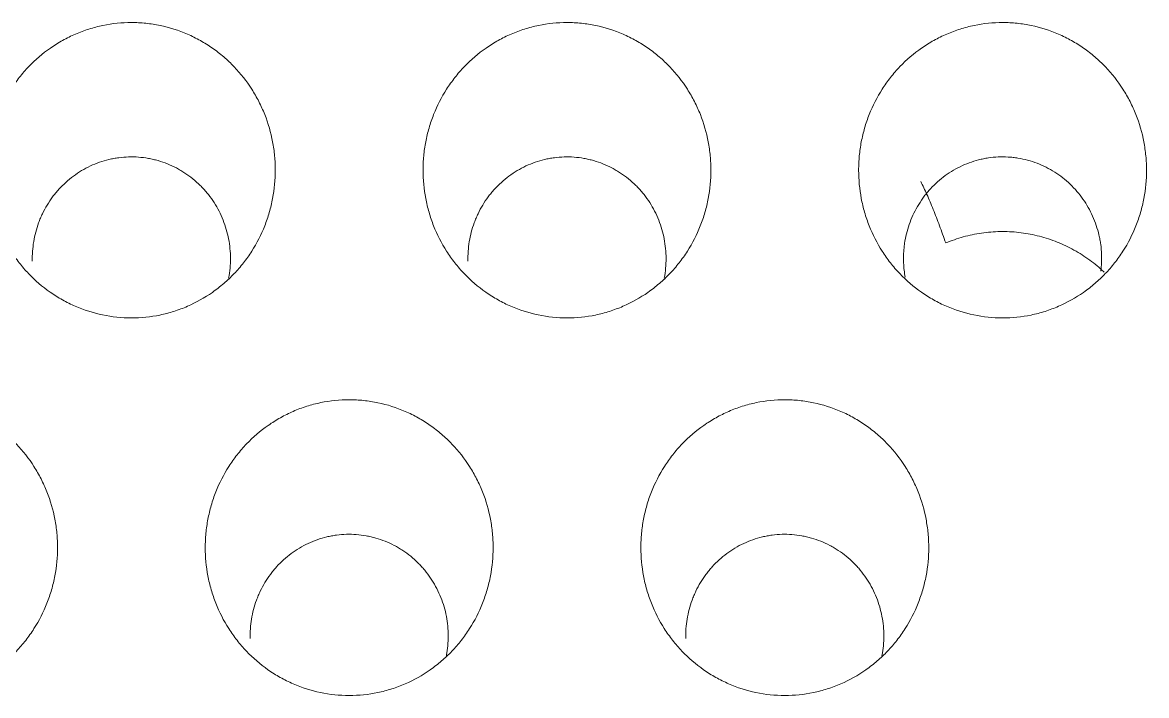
# Model space of a CAD drawing. Header units: inches. Extents: x 3778 to 56227, y -16914 to 35091.
# Drawn here: x 42867.02 to 42874.73, y -12653.51 to -12648.89 of the extents above; entities that cross this region are included whole.
import ezdxf

# ---------------------------------------------------------------- set-up
doc = ezdxf.new("R2010")
doc.units = ezdxf.units.IN
doc.header["$LTSCALE"] = 100
doc.header["$MEASUREMENT"] = 0
doc.layers.add('2-con', color=2, linetype='Continuous')
doc.layers.add('mark-B', color=2, linetype='Continuous', lineweight=20)

# ---------------------------------------------------------------- blocks, each defined once
blk = doc.blocks.new('무풍1WAY 대형')
at = {"layer": 'mark-B'}
for points, knots in [([(-188.2031, -425.4454), (-188.2696, -425.4454), (-188.3349, -425.4522), (-188.4312, -425.4723), (-188.463, -425.4806), (-188.5103, -425.4956), (-188.5261, -425.5011), (-188.557, -425.5127), (-188.5723, -425.5189), (-188.6477, -425.5516), (-188.7048, -425.5835), (-188.7856, -425.6401), (-188.8118, -425.6605), (-188.8617, -425.7033), (-188.9091, -425.7483), (-188.9518, -425.7976), (-188.982, -425.8362), (-188.9918, -425.8493), (-189.0108, -425.8761), (-189.02, -425.8898), (-189.0642, -425.9591), (-189.0937, -426.0171), (-189.1296, -426.1077), (-189.1401, -426.1386), (-189.1538, -426.1857), (-189.158, -426.2016), (-189.1656, -426.2335), (-189.1691, -426.2495), (-189.1842, -426.3295), (-189.1903, -426.394), (-189.1903, -426.4753), (-189.1899, -426.4916), (-189.1884, -426.5242), (-189.1872, -426.5406), (-189.1826, -426.5896), (-189.178, -426.6218), (-189.1598, -426.7175), (-189.1418, -426.7797), (-189.1057, -426.8709), (-189.0921, -426.901), (-189.0624, -426.9592), (-189.0462, -426.9874), (-188.9937, -427.0696), (-188.9536, -427.1209), (-188.8967, -427.1805), (-188.885, -427.1922), (-188.8612, -427.2148), (-188.8247, -427.2477), (-188.7603, -427.2977), (-188.7049, -427.3325), (-188.6619, -427.3566), (-188.6473, -427.3643), (-188.6177, -427.3791), (-188.6026, -427.386), (-188.527, -427.4189), (-188.4646, -427.4387), (-188.3682, -427.4589), (-188.3356, -427.464), (-188.2694, -427.4709), (-188.2365, -427.4726), (-188.1379, -427.4726), (-188.0727, -427.466), (-187.9916, -427.4492), (-187.9754, -427.4454), (-187.9434, -427.4371), (-187.8958, -427.4233), (-187.8191, -427.3946), (-187.7603, -427.3656), (-187.7028, -427.3335), (-187.6746, -427.3158), (-187.5937, -427.2593), (-187.5442, -427.2168), (-187.4876, -427.1577), (-187.4766, -427.1456), (-187.455, -427.1208), (-187.4445, -427.108), (-187.414, -427.0692), (-187.3951, -427.0425), (-187.3425, -426.9602), (-187.3129, -426.9022), (-187.2826, -426.826), (-187.2769, -426.8106), (-187.2663, -426.7796), (-187.2516, -426.7329), (-187.2327, -426.6539), (-187.2236, -426.5897), (-187.2189, -426.5411), (-187.2178, -426.5248), (-187.2162, -426.4921), (-187.2159, -426.4757), (-187.2158, -426.3938), (-187.222, -426.3293), (-187.2401, -426.2337), (-187.2476, -426.2021), (-187.2612, -426.1549), (-187.2662, -426.1392), (-187.2768, -426.1082), (-187.2825, -426.0928), (-187.3125, -426.017), (-187.3419, -425.9592), (-187.3945, -425.8767), (-187.4133, -425.85), (-187.454, -425.798), (-187.4755, -425.7732), (-187.5431, -425.7024), (-187.5924, -425.6598), (-187.6597, -425.6127), (-187.6734, -425.6035), (-187.7014, -425.5859), (-187.7157, -425.5774), (-187.7588, -425.5533), (-187.7881, -425.5387), (-187.8781, -425.4996), (-187.9406, -425.4795), (-188.0707, -425.4522), (-188.1366, -425.4454), (-188.2031, -425.4454)], [0, 0, 0, 0, 0.03125, 0.03125, 0.046875, 0.046875, 0.054687, 0.054687, 0.0625, 0.0625, 0.09375, 0.09375, 0.109375, 0.109375, 0.125, 0.140625, 0.140625, 0.148437, 0.148437, 0.15625, 0.15625, 0.1875, 0.1875, 0.203125, 0.203125, 0.210937, 0.210937, 0.21875, 0.21875, 0.25, 0.25, 0.257813, 0.257813, 0.265625, 0.265625, 0.28125, 0.28125, 0.3125, 0.3125, 0.328125, 0.328125, 0.34375, 0.34375, 0.375, 0.375, 0.382813, 0.382813, 0.390625, 0.40625, 0.421875, 0.421875, 0.429688, 0.429688, 0.4375, 0.4375, 0.46875, 0.46875, 0.484375, 0.484375, 0.5, 0.5, 0.53125, 0.53125, 0.539062, 0.539062, 0.546875, 0.5625, 0.578125, 0.578125, 0.59375, 0.59375, 0.625, 0.625, 0.632812, 0.632812, 0.640625, 0.640625, 0.65625, 0.65625, 0.6875, 0.6875, 0.695312, 0.695312, 0.703125, 0.71875, 0.734375, 0.734375, 0.742187, 0.742187, 0.75, 0.75, 0.78125, 0.78125, 0.796875, 0.796875, 0.804687, 0.804687, 0.8125, 0.8125, 0.84375, 0.84375, 0.859375, 0.859375, 0.875, 0.875, 0.90625, 0.90625, 0.914063, 0.914063, 0.921875, 0.921875, 0.9375, 0.9375, 0.96875, 0.96875, 1, 1, 1, 1]), ([(-185.2155, -425.4454), (-185.282, -425.4454), (-185.3474, -425.4522), (-185.4437, -425.4723), (-185.4755, -425.4806), (-185.5228, -425.4956), (-185.5385, -425.5011), (-185.5695, -425.5127), (-185.5848, -425.5189), (-185.6601, -425.5516), (-185.7172, -425.5835), (-185.7981, -425.6401), (-185.8243, -425.6605), (-185.8741, -425.7033), (-185.9215, -425.7483), (-185.9642, -425.7976), (-185.9945, -425.8362), (-186.0042, -425.8493), (-186.0232, -425.8761), (-186.0324, -425.8898), (-186.0767, -425.9591), (-186.1062, -426.0171), (-186.142, -426.1077), (-186.1526, -426.1386), (-186.1663, -426.1857), (-186.1705, -426.2016), (-186.1781, -426.2335), (-186.1815, -426.2495), (-186.1967, -426.3295), (-186.2027, -426.394), (-186.2027, -426.4753), (-186.2024, -426.4916), (-186.2008, -426.5242), (-186.1997, -426.5406), (-186.1951, -426.5896), (-186.1905, -426.6218), (-186.1722, -426.7175), (-186.1542, -426.7797), (-186.1182, -426.8709), (-186.1046, -426.901), (-186.0748, -426.9592), (-186.0586, -426.9874), (-186.0062, -427.0696), (-185.9661, -427.1209), (-185.9092, -427.1805), (-185.8975, -427.1922), (-185.8736, -427.2148), (-185.8371, -427.2477), (-185.7727, -427.2977), (-185.7174, -427.3325), (-185.6744, -427.3566), (-185.6598, -427.3643), (-185.6301, -427.3791), (-185.6151, -427.386), (-185.5394, -427.4189), (-185.477, -427.4387), (-185.3806, -427.4589), (-185.348, -427.464), (-185.2819, -427.4709), (-185.2489, -427.4726), (-185.1504, -427.4726), (-185.0851, -427.466), (-185.0041, -427.4492), (-184.9879, -427.4454), (-184.9558, -427.4371), (-184.9083, -427.4233), (-184.8315, -427.3946), (-184.7727, -427.3656), (-184.7153, -427.3335), (-184.6871, -427.3158), (-184.6061, -427.2593), (-184.5566, -427.2168), (-184.5001, -427.1577), (-184.489, -427.1456), (-184.4675, -427.1208), (-184.4569, -427.108), (-184.4265, -427.0692), (-184.4076, -427.0425), (-184.355, -426.9602), (-184.3253, -426.9022), (-184.2951, -426.826), (-184.2894, -426.8106), (-184.2788, -426.7796), (-184.264, -426.7329), (-184.2452, -426.6539), (-184.236, -426.5897), (-184.2314, -426.5411), (-184.2302, -426.5248), (-184.2287, -426.4921), (-184.2283, -426.4757), (-184.2283, -426.3938), (-184.2344, -426.3293), (-184.2525, -426.2337), (-184.2601, -426.2021), (-184.2737, -426.1549), (-184.2786, -426.1392), (-184.2892, -426.1082), (-184.2949, -426.0928), (-184.3249, -426.017), (-184.3544, -425.9592), (-184.4069, -425.8767), (-184.4258, -425.85), (-184.4665, -425.798), (-184.4879, -425.7732), (-184.5555, -425.7024), (-184.6049, -425.6598), (-184.6721, -425.6127), (-184.6859, -425.6035), (-184.7139, -425.5859), (-184.7281, -425.5774), (-184.7712, -425.5533), (-184.8006, -425.5387), (-184.8906, -425.4996), (-184.9531, -425.4795), (-185.0832, -425.4522), (-185.149, -425.4454), (-185.2155, -425.4454)], [0, 0, 0, 0, 0.03125, 0.03125, 0.046875, 0.046875, 0.054687, 0.054687, 0.0625, 0.0625, 0.09375, 0.09375, 0.109375, 0.109375, 0.125, 0.140625, 0.140625, 0.148437, 0.148437, 0.15625, 0.15625, 0.1875, 0.1875, 0.203125, 0.203125, 0.210937, 0.210937, 0.21875, 0.21875, 0.25, 0.25, 0.257812, 0.257812, 0.265625, 0.265625, 0.28125, 0.28125, 0.3125, 0.3125, 0.328125, 0.328125, 0.34375, 0.34375, 0.375, 0.375, 0.382812, 0.382812, 0.390625, 0.40625, 0.421875, 0.421875, 0.429687, 0.429687, 0.4375, 0.4375, 0.46875, 0.46875, 0.484375, 0.484375, 0.5, 0.5, 0.53125, 0.53125, 0.539062, 0.539062, 0.546875, 0.5625, 0.578125, 0.578125, 0.59375, 0.59375, 0.625, 0.625, 0.632812, 0.632812, 0.640625, 0.640625, 0.65625, 0.65625, 0.6875, 0.6875, 0.695312, 0.695312, 0.703125, 0.71875, 0.734375, 0.734375, 0.742187, 0.742187, 0.75, 0.75, 0.78125, 0.78125, 0.796875, 0.796875, 0.804687, 0.804687, 0.8125, 0.8125, 0.84375, 0.84375, 0.859375, 0.859375, 0.875, 0.875, 0.90625, 0.90625, 0.914062, 0.914062, 0.921875, 0.921875, 0.9375, 0.9375, 0.96875, 0.96875, 1, 1, 1, 1]), ([(-182.228, -425.4454), (-182.2945, -425.4454), (-182.3598, -425.4522), (-182.4561, -425.4723), (-182.4879, -425.4806), (-182.5352, -425.4956), (-182.551, -425.5011), (-182.5819, -425.5127), (-182.5972, -425.5189), (-182.6726, -425.5516), (-182.7297, -425.5835), (-182.8105, -425.6401), (-182.8368, -425.6605), (-182.8866, -425.7033), (-182.934, -425.7483), (-182.9767, -425.7976), (-183.0069, -425.8362), (-183.0167, -425.8493), (-183.0357, -425.8761), (-183.0449, -425.8898), (-183.0891, -425.9591), (-183.1186, -426.0171), (-183.1545, -426.1077), (-183.165, -426.1386), (-183.1787, -426.1857), (-183.1829, -426.2016), (-183.1905, -426.2335), (-183.194, -426.2495), (-183.2091, -426.3295), (-183.2152, -426.394), (-183.2152, -426.4753), (-183.2148, -426.4916), (-183.2133, -426.5242), (-183.2121, -426.5406), (-183.2075, -426.5896), (-183.2029, -426.6218), (-183.1847, -426.7175), (-183.1667, -426.7797), (-183.1306, -426.8709), (-183.117, -426.901), (-183.0873, -426.9592), (-183.0711, -426.9874), (-183.0187, -427.0696), (-182.9786, -427.1209), (-182.9216, -427.1805), (-182.9099, -427.1922), (-182.8861, -427.2148), (-182.8496, -427.2477), (-182.7852, -427.2977), (-182.7298, -427.3325), (-182.6868, -427.3566), (-182.6723, -427.3643), (-182.6426, -427.3791), (-182.6275, -427.386), (-182.5519, -427.4189), (-182.4895, -427.4387), (-182.3931, -427.4589), (-182.3605, -427.464), (-182.2943, -427.4709), (-182.2614, -427.4726), (-182.1628, -427.4726), (-182.0976, -427.466), (-182.0165, -427.4492), (-182.0003, -427.4454), (-181.9683, -427.4371), (-181.9207, -427.4233), (-181.844, -427.3946), (-181.7852, -427.3656), (-181.7277, -427.3335), (-181.6995, -427.3158), (-181.6186, -427.2593), (-181.5691, -427.2168), (-181.5125, -427.1577), (-181.5015, -427.1456), (-181.4799, -427.1208), (-181.4694, -427.108), (-181.4389, -427.0692), (-181.42, -427.0425), (-181.3674, -426.9602), (-181.3378, -426.9022), (-181.3075, -426.826), (-181.3018, -426.8106), (-181.2912, -426.7796), (-181.2765, -426.7329), (-181.2576, -426.6539), (-181.2485, -426.5897), (-181.2439, -426.5411), (-181.2427, -426.5248), (-181.2411, -426.4921), (-181.2408, -426.4757), (-181.2407, -426.3938), (-181.2469, -426.3293), (-181.265, -426.2337), (-181.2725, -426.2021), (-181.2861, -426.1549), (-181.2911, -426.1392), (-181.3017, -426.1082), (-181.3074, -426.0928), (-181.3374, -426.017), (-181.3669, -425.9592), (-181.4194, -425.8767), (-181.4382, -425.85), (-181.4789, -425.798), (-181.5004, -425.7732), (-181.568, -425.7024), (-181.6173, -425.6598), (-181.6846, -425.6127), (-181.6983, -425.6035), (-181.7263, -425.5859), (-181.7406, -425.5774), (-181.7837, -425.5533), (-181.813, -425.5387), (-181.903, -425.4996), (-181.9655, -425.4795), (-182.0956, -425.4522), (-182.1615, -425.4454), (-182.228, -425.4454)], [0, 0, 0, 0, 0.03125, 0.03125, 0.046875, 0.046875, 0.054688, 0.054688, 0.0625, 0.0625, 0.09375, 0.09375, 0.109375, 0.109375, 0.125, 0.140625, 0.140625, 0.148438, 0.148438, 0.15625, 0.15625, 0.1875, 0.1875, 0.203125, 0.203125, 0.210938, 0.210938, 0.21875, 0.21875, 0.25, 0.25, 0.257813, 0.257813, 0.265625, 0.265625, 0.28125, 0.28125, 0.3125, 0.3125, 0.328125, 0.328125, 0.34375, 0.34375, 0.375, 0.375, 0.382813, 0.382813, 0.390625, 0.40625, 0.421875, 0.421875, 0.429688, 0.429688, 0.4375, 0.4375, 0.46875, 0.46875, 0.484375, 0.484375, 0.5, 0.5, 0.53125, 0.53125, 0.539063, 0.539063, 0.546875, 0.5625, 0.578125, 0.578125, 0.59375, 0.59375, 0.625, 0.625, 0.632813, 0.632813, 0.640625, 0.640625, 0.65625, 0.65625, 0.6875, 0.6875, 0.695313, 0.695313, 0.703125, 0.71875, 0.734375, 0.734375, 0.742188, 0.742188, 0.75, 0.75, 0.78125, 0.78125, 0.796875, 0.796875, 0.804688, 0.804688, 0.8125, 0.8125, 0.84375, 0.84375, 0.859375, 0.859375, 0.875, 0.875, 0.90625, 0.90625, 0.914063, 0.914063, 0.921875, 0.921875, 0.9375, 0.9375, 0.96875, 0.96875, 1, 1, 1, 1]), ([(-188.8696, -425.7179), (-188.8709, -425.7243), (-188.872, -425.7307), (-188.8803, -425.7812), (-188.8834, -425.8257), (-188.8817, -425.8931), (-188.88, -425.9158), (-188.8747, -425.9604), (-188.871, -425.9824), (-188.8568, -426.0479), (-188.8433, -426.0906), (-188.8078, -426.174), (-188.7864, -426.2133), (-188.7487, -426.2691), (-188.7353, -426.2871), (-188.7136, -426.3132), (-188.7062, -426.3218), (-188.6909, -426.3385), (-188.683, -426.3467), (-188.643, -426.3864), (-188.6081, -426.4148), (-188.5609, -426.4459), (-188.5513, -426.4519), (-188.5317, -426.4635), (-188.5217, -426.469), (-188.4915, -426.4848), (-188.4505, -426.5037), (-188.3971, -426.522), (-188.3642, -426.5306), (-188.3421, -426.5357), (-188.3308, -426.538), (-188.2746, -426.5481), (-188.2295, -426.5514), (-188.1618, -426.5495), (-188.1392, -426.5477), (-188.1053, -426.5432), (-188.0939, -426.5414), (-188.0716, -426.5373), (-188.0605, -426.5349), (-188.0054, -426.5218), (-187.9629, -426.507), (-187.9013, -426.4783), (-187.8811, -426.4675), (-187.8422, -426.4443), (-187.8234, -426.4318), (-187.7693, -426.3917), (-187.736, -426.3615), (-187.6979, -426.3194), (-187.6905, -426.3108), (-187.6762, -426.2934), (-187.6693, -426.2845), (-187.6492, -426.2574), (-187.6243, -426.2203), (-187.5978, -426.171), (-187.5839, -426.1403), (-187.5752, -426.1195), (-187.571, -426.1089), (-187.5516, -426.056), (-187.5292, -425.9699), (-187.5228, -425.8809), (-187.5239, -425.8357)], [0, 0, 0, 0, 0.008485, 0.008485, 0.06681, 0.06681, 0.095972, 0.095972, 0.125134, 0.125134, 0.183458, 0.183458, 0.241783, 0.241783, 0.270945, 0.270945, 0.285526, 0.285526, 0.300107, 0.300107, 0.358432, 0.358432, 0.373013, 0.373013, 0.387594, 0.387594, 0.416756, 0.445918, 0.460499, 0.460499, 0.47508, 0.47508, 0.533405, 0.533405, 0.562567, 0.562567, 0.577148, 0.577148, 0.591729, 0.591729, 0.650054, 0.650054, 0.679216, 0.679216, 0.708378, 0.708378, 0.766702, 0.766702, 0.781283, 0.781283, 0.795865, 0.795865, 0.825027, 0.854189, 0.86877, 0.86877, 0.883351, 0.883351, 0.941676, 1, 1, 1, 1]), ([(-185.8821, -425.7179), (-185.8833, -425.7243), (-185.8845, -425.7307), (-185.8927, -425.7812), (-185.8958, -425.8257), (-185.8941, -425.8931), (-185.8925, -425.9158), (-185.8871, -425.9604), (-185.8834, -425.9824), (-185.8693, -426.0479), (-185.8558, -426.0906), (-185.8203, -426.174), (-185.7988, -426.2133), (-185.7612, -426.2691), (-185.7477, -426.2871), (-185.7261, -426.3132), (-185.7186, -426.3218), (-185.7033, -426.3385), (-185.6955, -426.3467), (-185.6554, -426.3864), (-185.6206, -426.4148), (-185.5734, -426.4459), (-185.5637, -426.4519), (-185.5441, -426.4635), (-185.5342, -426.469), (-185.504, -426.4848), (-185.4629, -426.5037), (-185.4096, -426.522), (-185.3767, -426.5306), (-185.3545, -426.5357), (-185.3433, -426.538), (-185.2871, -426.5481), (-185.242, -426.5514), (-185.1743, -426.5495), (-185.1517, -426.5477), (-185.1177, -426.5432), (-185.1064, -426.5414), (-185.084, -426.5373), (-185.0729, -426.5349), (-185.0179, -426.5218), (-184.9754, -426.507), (-184.9138, -426.4783), (-184.8935, -426.4675), (-184.8546, -426.4443), (-184.8359, -426.4318), (-184.7818, -426.3917), (-184.7485, -426.3615), (-184.7104, -426.3194), (-184.703, -426.3108), (-184.6886, -426.2934), (-184.6817, -426.2845), (-184.6616, -426.2574), (-184.6368, -426.2203), (-184.6102, -426.171), (-184.5964, -426.1403), (-184.5876, -426.1195), (-184.5835, -426.1089), (-184.5641, -426.056), (-184.5416, -425.9699), (-184.5352, -425.8809), (-184.5363, -425.8357)], [0, 0, 0, 0, 0.008485, 0.008485, 0.06681, 0.06681, 0.095972, 0.095972, 0.125134, 0.125134, 0.183458, 0.183458, 0.241783, 0.241783, 0.270945, 0.270945, 0.285526, 0.285526, 0.300107, 0.300107, 0.358432, 0.358432, 0.373013, 0.373013, 0.387594, 0.387594, 0.416756, 0.445918, 0.460499, 0.460499, 0.47508, 0.47508, 0.533405, 0.533405, 0.562567, 0.562567, 0.577148, 0.577148, 0.591729, 0.591729, 0.650054, 0.650054, 0.679216, 0.679216, 0.708378, 0.708378, 0.766702, 0.766702, 0.781283, 0.781283, 0.795865, 0.795865, 0.825027, 0.854189, 0.86877, 0.86877, 0.883351, 0.883351, 0.941676, 1, 1, 1, 1]), ([(-189.6968, -428.0332), (-189.7633, -428.0332), (-189.8286, -428.04), (-189.9249, -428.06), (-189.9567, -428.0683), (-190.004, -428.0833), (-190.0197, -428.0888), (-190.0507, -428.1003), (-190.066, -428.1065), (-190.1413, -428.1392), (-190.1984, -428.1711), (-190.2792, -428.2275), (-190.3055, -428.2479), (-190.3553, -428.2907), (-190.4027, -428.3357), (-190.4454, -428.3849), (-190.4757, -428.4234), (-190.4854, -428.4365), (-190.5044, -428.4633), (-190.5136, -428.477), (-190.5579, -428.5462), (-190.5874, -428.6042), (-190.6233, -428.6947), (-190.6339, -428.7255), (-190.6475, -428.7726), (-190.6517, -428.7885), (-190.6594, -428.8204), (-190.6628, -428.8363), (-190.678, -428.9163), (-190.684, -428.9808), (-190.684, -429.062), (-190.6837, -429.0783), (-190.6821, -429.1109), (-190.681, -429.1273), (-190.6763, -429.1762), (-190.6717, -429.2084), (-190.6535, -429.304), (-190.6355, -429.3662), (-190.5994, -429.4573), (-190.5858, -429.4873), (-190.5561, -429.5455), (-190.5399, -429.5737), (-190.4874, -429.6558), (-190.4473, -429.707), (-190.3903, -429.7666), (-190.3786, -429.7782), (-190.3548, -429.8008), (-190.3183, -429.8337), (-190.2539, -429.8837), (-190.1985, -429.9184), (-190.1556, -429.9425), (-190.141, -429.9502), (-190.1113, -429.9648), (-190.0963, -429.9718), (-190.0206, -430.0046), (-189.9582, -430.0244), (-189.8619, -430.0445), (-189.8293, -430.0496), (-189.7632, -430.0565), (-189.7302, -430.0582), (-189.6317, -430.0583), (-189.5665, -430.0516), (-189.4855, -430.0349), (-189.4693, -430.0311), (-189.4372, -430.0227), (-189.3897, -430.009), (-189.313, -429.9804), (-189.2542, -429.9514), (-189.1967, -429.9194), (-189.1685, -429.9017), (-189.0876, -429.8453), (-189.0381, -429.8028), (-188.9815, -429.7438), (-188.9705, -429.7317), (-188.9489, -429.7069), (-188.9384, -429.6942), (-188.9079, -429.6554), (-188.889, -429.6287), (-188.8364, -429.5465), (-188.8067, -429.4886), (-188.7765, -429.4125), (-188.7708, -429.397), (-188.7602, -429.366), (-188.7454, -429.3194), (-188.7265, -429.2405), (-188.7174, -429.1763), (-188.7128, -429.1277), (-188.7116, -429.1115), (-188.71, -429.0788), (-188.7097, -429.0624), (-188.7096, -428.9806), (-188.7158, -428.9161), (-188.7339, -428.8206), (-188.7414, -428.789), (-188.7551, -428.7419), (-188.76, -428.7262), (-188.7706, -428.6952), (-188.7763, -428.6798), (-188.8063, -428.604), (-188.8358, -428.5463), (-188.8883, -428.4639), (-188.9072, -428.4372), (-188.9479, -428.3853), (-188.9694, -428.3605), (-189.037, -428.2898), (-189.0864, -428.2473), (-189.1536, -428.2002), (-189.1673, -428.1911), (-189.1954, -428.1735), (-189.2096, -428.165), (-189.2527, -428.1409), (-189.282, -428.1264), (-189.372, -428.0873), (-189.4345, -428.0673), (-189.5646, -428.04), (-189.6304, -428.0332), (-189.6968, -428.0332)], [0, 0, 0, 0, 0.03125, 0.03125, 0.046875, 0.046875, 0.054687, 0.054687, 0.0625, 0.0625, 0.09375, 0.09375, 0.109375, 0.109375, 0.125, 0.140625, 0.140625, 0.148437, 0.148437, 0.15625, 0.15625, 0.1875, 0.1875, 0.203125, 0.203125, 0.210937, 0.210937, 0.21875, 0.21875, 0.25, 0.25, 0.257812, 0.257812, 0.265625, 0.265625, 0.28125, 0.28125, 0.3125, 0.3125, 0.328125, 0.328125, 0.34375, 0.34375, 0.375, 0.375, 0.382812, 0.382812, 0.390625, 0.40625, 0.421875, 0.421875, 0.429687, 0.429687, 0.4375, 0.4375, 0.46875, 0.46875, 0.484375, 0.484375, 0.5, 0.5, 0.53125, 0.53125, 0.539062, 0.539062, 0.546875, 0.5625, 0.578125, 0.578125, 0.59375, 0.59375, 0.625, 0.625, 0.632812, 0.632812, 0.640625, 0.640625, 0.65625, 0.65625, 0.6875, 0.6875, 0.695312, 0.695312, 0.703125, 0.71875, 0.734375, 0.734375, 0.742187, 0.742187, 0.75, 0.75, 0.78125, 0.78125, 0.796875, 0.796875, 0.804687, 0.804687, 0.8125, 0.8125, 0.84375, 0.84375, 0.859375, 0.859375, 0.875, 0.875, 0.90625, 0.90625, 0.914062, 0.914062, 0.921875, 0.921875, 0.9375, 0.9375, 0.96875, 0.96875, 1, 1, 1, 1]), ([(-186.7093, -428.0332), (-186.7758, -428.0332), (-186.8411, -428.04), (-186.9374, -428.06), (-186.9692, -428.0683), (-187.0164, -428.0833), (-187.0322, -428.0888), (-187.0631, -428.1003), (-187.0784, -428.1065), (-187.1538, -428.1392), (-187.2109, -428.1711), (-187.2917, -428.2275), (-187.3179, -428.2479), (-187.3678, -428.2907), (-187.4152, -428.3357), (-187.4579, -428.3849), (-187.4881, -428.4234), (-187.4979, -428.4365), (-187.5169, -428.4633), (-187.5261, -428.477), (-187.5703, -428.5462), (-187.5999, -428.6042), (-187.6357, -428.6947), (-187.6463, -428.7255), (-187.66, -428.7726), (-187.6642, -428.7885), (-187.6718, -428.8204), (-187.6752, -428.8363), (-187.6904, -428.9163), (-187.6965, -428.9808), (-187.6965, -429.062), (-187.6961, -429.0783), (-187.6946, -429.1109), (-187.6934, -429.1273), (-187.6888, -429.1762), (-187.6842, -429.2084), (-187.666, -429.304), (-187.648, -429.3662), (-187.6119, -429.4573), (-187.5983, -429.4873), (-187.5685, -429.5455), (-187.5523, -429.5737), (-187.4999, -429.6558), (-187.4597, -429.707), (-187.4028, -429.7666), (-187.3911, -429.7782), (-187.3672, -429.8008), (-187.3308, -429.8337), (-187.2663, -429.8837), (-187.211, -429.9184), (-187.168, -429.9425), (-187.1534, -429.9502), (-187.1238, -429.9648), (-187.1087, -429.9718), (-187.0331, -430.0046), (-186.9707, -430.0244), (-186.8743, -430.0445), (-186.8418, -430.0496), (-186.7756, -430.0565), (-186.7427, -430.0582), (-186.6442, -430.0583), (-186.5789, -430.0516), (-186.4979, -430.0349), (-186.4817, -430.0311), (-186.4497, -430.0227), (-186.4022, -430.009), (-186.3254, -429.9804), (-186.2666, -429.9514), (-186.2092, -429.9194), (-186.181, -429.9017), (-186.1001, -429.8453), (-186.0505, -429.8028), (-185.994, -429.7438), (-185.9829, -429.7317), (-185.9614, -429.7069), (-185.9509, -429.6942), (-185.9204, -429.6554), (-185.9015, -429.6287), (-185.8488, -429.5465), (-185.8192, -429.4886), (-185.7889, -429.4125), (-185.7832, -429.397), (-185.7726, -429.366), (-185.7579, -429.3194), (-185.739, -429.2405), (-185.7298, -429.1763), (-185.7252, -429.1277), (-185.7241, -429.1115), (-185.7225, -429.0788), (-185.7221, -429.0624), (-185.7221, -428.9806), (-185.7282, -428.9161), (-185.7463, -428.8206), (-185.7539, -428.789), (-185.7675, -428.7419), (-185.7725, -428.7262), (-185.7831, -428.6952), (-185.7887, -428.6798), (-185.8188, -428.604), (-185.8483, -428.5463), (-185.9008, -428.4639), (-185.9197, -428.4372), (-185.9604, -428.3853), (-185.9818, -428.3605), (-186.0495, -428.2898), (-186.0988, -428.2473), (-186.1661, -428.2002), (-186.1798, -428.1911), (-186.2078, -428.1735), (-186.222, -428.165), (-186.2651, -428.1409), (-186.2945, -428.1264), (-186.3844, -428.0873), (-186.4469, -428.0673), (-186.577, -428.04), (-186.6428, -428.0332), (-186.7093, -428.0332)], [0, 0, 0, 0, 0.03125, 0.03125, 0.046875, 0.046875, 0.054688, 0.054688, 0.0625, 0.0625, 0.09375, 0.09375, 0.109375, 0.109375, 0.125, 0.140625, 0.140625, 0.148438, 0.148438, 0.15625, 0.15625, 0.1875, 0.1875, 0.203125, 0.203125, 0.210938, 0.210938, 0.21875, 0.21875, 0.25, 0.25, 0.257813, 0.257813, 0.265625, 0.265625, 0.28125, 0.28125, 0.3125, 0.3125, 0.328125, 0.328125, 0.34375, 0.34375, 0.375, 0.375, 0.382813, 0.382813, 0.390625, 0.40625, 0.421875, 0.421875, 0.429688, 0.429688, 0.4375, 0.4375, 0.46875, 0.46875, 0.484375, 0.484375, 0.5, 0.5, 0.53125, 0.53125, 0.539063, 0.539063, 0.546875, 0.5625, 0.578125, 0.578125, 0.59375, 0.59375, 0.625, 0.625, 0.632813, 0.632813, 0.640625, 0.640625, 0.65625, 0.65625, 0.6875, 0.6875, 0.695313, 0.695313, 0.703125, 0.71875, 0.734375, 0.734375, 0.742188, 0.742188, 0.75, 0.75, 0.78125, 0.78125, 0.796875, 0.796875, 0.804688, 0.804688, 0.8125, 0.8125, 0.84375, 0.84375, 0.859375, 0.859375, 0.875, 0.875, 0.90625, 0.90625, 0.914062, 0.914062, 0.921875, 0.921875, 0.9375, 0.9375, 0.96875, 0.96875, 1, 1, 1, 1]), ([(-183.7217, -428.0332), (-183.7882, -428.0332), (-183.8535, -428.04), (-183.9498, -428.06), (-183.9816, -428.0683), (-184.0289, -428.0833), (-184.0446, -428.0888), (-184.0756, -428.1003), (-184.0909, -428.1065), (-184.1662, -428.1392), (-184.2233, -428.1711), (-184.3041, -428.2275), (-184.3304, -428.2479), (-184.3802, -428.2907), (-184.4276, -428.3357), (-184.4703, -428.3849), (-184.5006, -428.4234), (-184.5103, -428.4365), (-184.5293, -428.4633), (-184.5385, -428.477), (-184.5828, -428.5462), (-184.6123, -428.6042), (-184.6482, -428.6947), (-184.6588, -428.7255), (-184.6724, -428.7726), (-184.6766, -428.7885), (-184.6843, -428.8204), (-184.6877, -428.8363), (-184.7029, -428.9163), (-184.7089, -428.9808), (-184.7089, -429.062), (-184.7086, -429.0783), (-184.707, -429.1109), (-184.7059, -429.1273), (-184.7013, -429.1762), (-184.6967, -429.2084), (-184.6784, -429.304), (-184.6604, -429.3662), (-184.6243, -429.4573), (-184.6107, -429.4873), (-184.581, -429.5455), (-184.5648, -429.5737), (-184.5123, -429.6558), (-184.4722, -429.707), (-184.4152, -429.7666), (-184.4035, -429.7782), (-184.3797, -429.8008), (-184.3432, -429.8337), (-184.2788, -429.8837), (-184.2234, -429.9184), (-184.1805, -429.9425), (-184.1659, -429.9502), (-184.1362, -429.9648), (-184.1212, -429.9718), (-184.0455, -430.0046), (-183.9831, -430.0244), (-183.8868, -430.0445), (-183.8542, -430.0496), (-183.7881, -430.0565), (-183.7551, -430.0582), (-183.6566, -430.0583), (-183.5914, -430.0516), (-183.5104, -430.0349), (-183.4942, -430.0311), (-183.4622, -430.0227), (-183.4146, -430.009), (-183.3379, -429.9804), (-183.2791, -429.9514), (-183.2216, -429.9194), (-183.1934, -429.9017), (-183.1125, -429.8453), (-183.063, -429.8028), (-183.0064, -429.7438), (-182.9954, -429.7317), (-182.9738, -429.7069), (-182.9633, -429.6942), (-182.9328, -429.6554), (-182.9139, -429.6287), (-182.8613, -429.5465), (-182.8316, -429.4886), (-182.8014, -429.4125), (-182.7957, -429.397), (-182.7851, -429.366), (-182.7703, -429.3194), (-182.7514, -429.2405), (-182.7423, -429.1763), (-182.7377, -429.1277), (-182.7365, -429.1115), (-182.735, -429.0788), (-182.7346, -429.0624), (-182.7346, -428.9806), (-182.7407, -428.9161), (-182.7588, -428.8206), (-182.7663, -428.789), (-182.78, -428.7419), (-182.7849, -428.7262), (-182.7955, -428.6952), (-182.8012, -428.6798), (-182.8312, -428.604), (-182.8607, -428.5463), (-182.9132, -428.4639), (-182.9321, -428.4372), (-182.9728, -428.3853), (-182.9943, -428.3605), (-183.0619, -428.2898), (-183.1113, -428.2473), (-183.1785, -428.2002), (-183.1922, -428.1911), (-183.2203, -428.1735), (-183.2345, -428.165), (-183.2776, -428.1409), (-183.3069, -428.1264), (-183.3969, -428.0873), (-183.4594, -428.0673), (-183.5895, -428.04), (-183.6553, -428.0332), (-183.7217, -428.0332)], [0, 0, 0, 0, 0.03125, 0.03125, 0.046875, 0.046875, 0.054687, 0.054687, 0.0625, 0.0625, 0.09375, 0.09375, 0.109375, 0.109375, 0.125, 0.140625, 0.140625, 0.148437, 0.148437, 0.15625, 0.15625, 0.1875, 0.1875, 0.203125, 0.203125, 0.210937, 0.210937, 0.21875, 0.21875, 0.25, 0.25, 0.257812, 0.257812, 0.265625, 0.265625, 0.28125, 0.28125, 0.3125, 0.3125, 0.328125, 0.328125, 0.34375, 0.34375, 0.375, 0.375, 0.382812, 0.382812, 0.390625, 0.40625, 0.421875, 0.421875, 0.429687, 0.429687, 0.4375, 0.4375, 0.46875, 0.46875, 0.484375, 0.484375, 0.5, 0.5, 0.53125, 0.53125, 0.539062, 0.539062, 0.546875, 0.5625, 0.578125, 0.578125, 0.59375, 0.59375, 0.625, 0.625, 0.632812, 0.632812, 0.640625, 0.640625, 0.65625, 0.65625, 0.6875, 0.6875, 0.695312, 0.695312, 0.703125, 0.71875, 0.734375, 0.734375, 0.742187, 0.742187, 0.75, 0.75, 0.78125, 0.78125, 0.796875, 0.796875, 0.804687, 0.804687, 0.8125, 0.8125, 0.84375, 0.84375, 0.859375, 0.859375, 0.875, 0.875, 0.90625, 0.90625, 0.914062, 0.914062, 0.921875, 0.921875, 0.9375, 0.9375, 0.96875, 0.96875, 1, 1, 1, 1]), ([(-190.3147, -428.7304), (-190.2962, -428.7717), (-190.2741, -428.8107), (-190.2356, -428.8656), (-190.2218, -428.8833), (-190.1924, -428.9176), (-190.1767, -428.9342), (-190.1278, -428.981), (-190.0925, -429.0087), (-190.0355, -429.0449), (-190.0158, -429.056), (-189.975, -429.0765), (-189.9543, -429.0856), (-189.891, -429.1097), (-189.8475, -429.1214), (-189.7914, -429.1305), (-189.78, -429.132), (-189.7573, -429.1345), (-189.7233, -429.1373), (-189.6669, -429.1376), (-189.6219, -429.1333), (-189.5883, -429.1283), (-189.5771, -429.1263), (-189.5547, -429.1218), (-189.5436, -429.1193), (-189.4885, -429.1052), (-189.4462, -429.0896), (-189.3853, -429.06), (-189.3654, -429.049), (-189.3266, -429.0251), (-189.308, -429.0122), (-189.2544, -428.9712), (-189.2216, -428.9405), (-189.1843, -428.8979), (-189.177, -428.8892), (-189.1629, -428.8715), (-189.1425, -428.8445), (-189.112, -428.7973), (-189.0913, -428.7573), (-189.0725, -428.7162), (-189.0641, -428.6953), (-189.042, -428.6319), (-189.0314, -428.5886), (-189.0233, -428.5332), (-189.0219, -428.522), (-189.0197, -428.4996), (-189.0188, -428.4883), (-189.0171, -428.4546), (-189.017, -428.4322), (-189.0193, -428.3772), (-189.0229, -428.3447), (-189.0288, -428.3124)], [0, 0, 0, 0, 0.06787, 0.06787, 0.101805, 0.101805, 0.13574, 0.13574, 0.20361, 0.20361, 0.237546, 0.237546, 0.271481, 0.271481, 0.339351, 0.339351, 0.356318, 0.356318, 0.373286, 0.407221, 0.441156, 0.441156, 0.458124, 0.458124, 0.475091, 0.475091, 0.542961, 0.542961, 0.576896, 0.576896, 0.610831, 0.610831, 0.678702, 0.678702, 0.695669, 0.695669, 0.712637, 0.746572, 0.780507, 0.780507, 0.814442, 0.814442, 0.882312, 0.882312, 0.89928, 0.89928, 0.916247, 0.916247, 0.950182, 0.950182, 1, 1, 1, 1]), ([(-187.3761, -428.3056), (-187.3773, -428.3119), (-187.3784, -428.3182), (-187.3867, -428.3686), (-187.3898, -428.4131), (-187.3881, -428.4805), (-187.3864, -428.5031), (-187.3811, -428.5477), (-187.3774, -428.5697), (-187.3632, -428.6351), (-187.3497, -428.6778), (-187.3141, -428.7611), (-187.2927, -428.8005), (-187.255, -428.8562), (-187.2415, -428.8741), (-187.2199, -428.9002), (-187.2124, -428.9088), (-187.1971, -428.9256), (-187.1893, -428.9337), (-187.1492, -428.9734), (-187.1143, -429.0017), (-187.0671, -429.0328), (-187.0575, -429.0388), (-187.0379, -429.0504), (-187.0279, -429.0559), (-186.9977, -429.0717), (-186.9566, -429.0906), (-186.9033, -429.1088), (-186.8704, -429.1174), (-186.8482, -429.1225), (-186.837, -429.1248), (-186.7808, -429.1348), (-186.7357, -429.1381), (-186.668, -429.1362), (-186.6454, -429.1344), (-186.6115, -429.13), (-186.6001, -429.1282), (-186.5777, -429.1241), (-186.5666, -429.1217), (-186.5116, -429.1086), (-186.4691, -429.0938), (-186.4075, -429.0651), (-186.3873, -429.0544), (-186.3483, -429.0311), (-186.3296, -429.0186), (-186.2755, -428.9786), (-186.2422, -428.9484), (-186.2041, -428.9064), (-186.1966, -428.8978), (-186.1823, -428.8804), (-186.1754, -428.8715), (-186.1553, -428.8445), (-186.1304, -428.8073), (-186.1039, -428.7581), (-186.09, -428.7273), (-186.0812, -428.7066), (-186.0771, -428.696), (-186.0577, -428.6431), (-186.0352, -428.557), (-186.0288, -428.4682), (-186.0299, -428.423)], [0, 0, 0, 0, 0.008341, 0.008341, 0.066674, 0.066674, 0.09584, 0.09584, 0.125007, 0.125007, 0.18334, 0.18334, 0.241673, 0.241673, 0.270839, 0.270839, 0.285422, 0.285422, 0.300005, 0.300005, 0.358338, 0.358338, 0.372922, 0.372922, 0.387505, 0.387505, 0.416671, 0.445838, 0.460421, 0.460421, 0.475004, 0.475004, 0.533337, 0.533337, 0.562503, 0.562503, 0.577087, 0.577087, 0.59167, 0.59167, 0.650003, 0.650003, 0.679169, 0.679169, 0.708336, 0.708336, 0.766668, 0.766668, 0.781252, 0.781252, 0.795835, 0.795835, 0.825001, 0.854168, 0.868751, 0.868751, 0.883334, 0.883334, 0.941667, 1, 1, 1, 1]), ([(-184.3886, -428.3056), (-184.3898, -428.3119), (-184.3909, -428.3182), (-184.3991, -428.3686), (-184.4022, -428.4131), (-184.4005, -428.4805), (-184.3989, -428.5031), (-184.3935, -428.5477), (-184.3898, -428.5697), (-184.3756, -428.6351), (-184.3621, -428.6778), (-184.3266, -428.7611), (-184.3051, -428.8005), (-184.2674, -428.8562), (-184.254, -428.8741), (-184.2323, -428.9002), (-184.2249, -428.9088), (-184.2096, -428.9256), (-184.2017, -428.9337), (-184.1616, -428.9734), (-184.1268, -429.0017), (-184.0796, -429.0328), (-184.0699, -429.0388), (-184.0503, -429.0504), (-184.0403, -429.0559), (-184.0101, -429.0717), (-183.9691, -429.0906), (-183.9157, -429.1088), (-183.8828, -429.1174), (-183.8607, -429.1225), (-183.8495, -429.1248), (-183.7932, -429.1348), (-183.7482, -429.1381), (-183.6804, -429.1362), (-183.6578, -429.1344), (-183.6239, -429.13), (-183.6126, -429.1282), (-183.5902, -429.1241), (-183.5791, -429.1217), (-183.5241, -429.1086), (-183.4816, -429.0938), (-183.42, -429.0651), (-183.3997, -429.0544), (-183.3608, -429.0311), (-183.342, -429.0186), (-183.2879, -428.9786), (-183.2546, -428.9484), (-183.2165, -428.9064), (-183.2091, -428.8978), (-183.1948, -428.8804), (-183.1878, -428.8715), (-183.1678, -428.8445), (-183.1429, -428.8073), (-183.1163, -428.7581), (-183.1025, -428.7273), (-183.0937, -428.7066), (-183.0895, -428.696), (-183.0701, -428.6431), (-183.0477, -428.557), (-183.0413, -428.4682), (-183.0424, -428.423)], [0, 0, 0, 0, 0.008341, 0.008341, 0.066674, 0.066674, 0.09584, 0.09584, 0.125007, 0.125007, 0.18334, 0.18334, 0.241673, 0.241673, 0.270839, 0.270839, 0.285422, 0.285422, 0.300005, 0.300005, 0.358338, 0.358338, 0.372922, 0.372922, 0.387505, 0.387505, 0.416671, 0.445838, 0.460421, 0.460421, 0.475004, 0.475004, 0.533337, 0.533337, 0.562503, 0.562503, 0.577087, 0.577087, 0.59167, 0.59167, 0.650003, 0.650003, 0.679169, 0.679169, 0.708336, 0.708336, 0.766668, 0.766668, 0.781252, 0.781252, 0.795835, 0.795835, 0.825001, 0.854168, 0.868751, 0.868751, 0.883334, 0.883334, 0.941667, 1, 1, 1, 1]), ([(-189.3068, -428.5469), (-189.3461, -428.5634), (-189.4263, -428.5912), (-189.5098, -428.6088), (-189.5737, -428.6181), (-189.5951, -428.6205), (-189.6378, -428.6239), (-189.6591, -428.6249), (-189.723, -428.626), (-189.7654, -428.624), (-189.829, -428.6169), (-189.8501, -428.6139), (-189.8924, -428.6065), (-189.9136, -428.602), (-189.9761, -428.5869), (-190.0574, -428.5615), (-190.1348, -428.5263), (-190.1914, -428.4962), (-190.21, -428.4855), (-190.2465, -428.463), (-190.2643, -428.4512), (-190.3164, -428.4144), (-190.3541, -428.3842), (-190.3895, -428.3514), (-190.3938, -428.3473)], [0, 0, 0, 0, 0.109409, 0.218819, 0.218819, 0.273523, 0.273523, 0.328228, 0.328228, 0.437637, 0.437637, 0.492342, 0.492342, 0.547046, 0.547046, 0.656456, 0.765865, 0.765865, 0.82057, 0.82057, 0.875274, 0.875274, 0.984684, 1, 1, 1, 1]), ([(-190.3713, -428.3547), (-190.3759, -428.3929), (-190.3774, -428.4311), (-190.3749, -428.4917), (-190.3729, -428.514), (-190.3684, -428.5475), (-190.3666, -428.5586), (-190.3625, -428.5808), (-190.3602, -428.5918), (-190.3474, -428.6465), (-190.3332, -428.689), (-190.3147, -428.7304)], [0, 0, 0, 0, 0.300088, 0.300088, 0.475066, 0.475066, 0.562555, 0.562555, 0.650044, 0.650044, 1, 1, 1, 1]), ([(-189.1352, -428.968), (-189.1424, -428.9549), (-189.1496, -428.9407), (-189.1639, -428.911), (-189.1711, -428.8955), (-189.1926, -428.8472), (-189.2069, -428.8128), (-189.2355, -428.741), (-189.2497, -428.7037), (-189.2783, -428.6268), (-189.2926, -428.5872), (-189.3068, -428.5469)], [0, 0, 0, 0, 0.125, 0.125, 0.25, 0.25, 0.5, 0.5, 0.75, 0.75, 1, 1, 1, 1])]:
    blk.add_open_spline(points, degree=3, knots=knots, dxfattribs=at)
blk = doc.blocks.new('dpdjzjs')
at = {"layer": 'mark-B', "rotation": 180}
blk.add_blockref('무풍1WAY 대형', (178654.9147, 88751.491), dxfattribs=at)

msp = doc.modelspace()

# ---------------------------------------------------------------- block references
at = {"layer": '2-con'}
msp.add_blockref('dpdjzjs', (-135970.8648, -101830.4424), dxfattribs=at)

doc.saveas('drawing.dxf')
